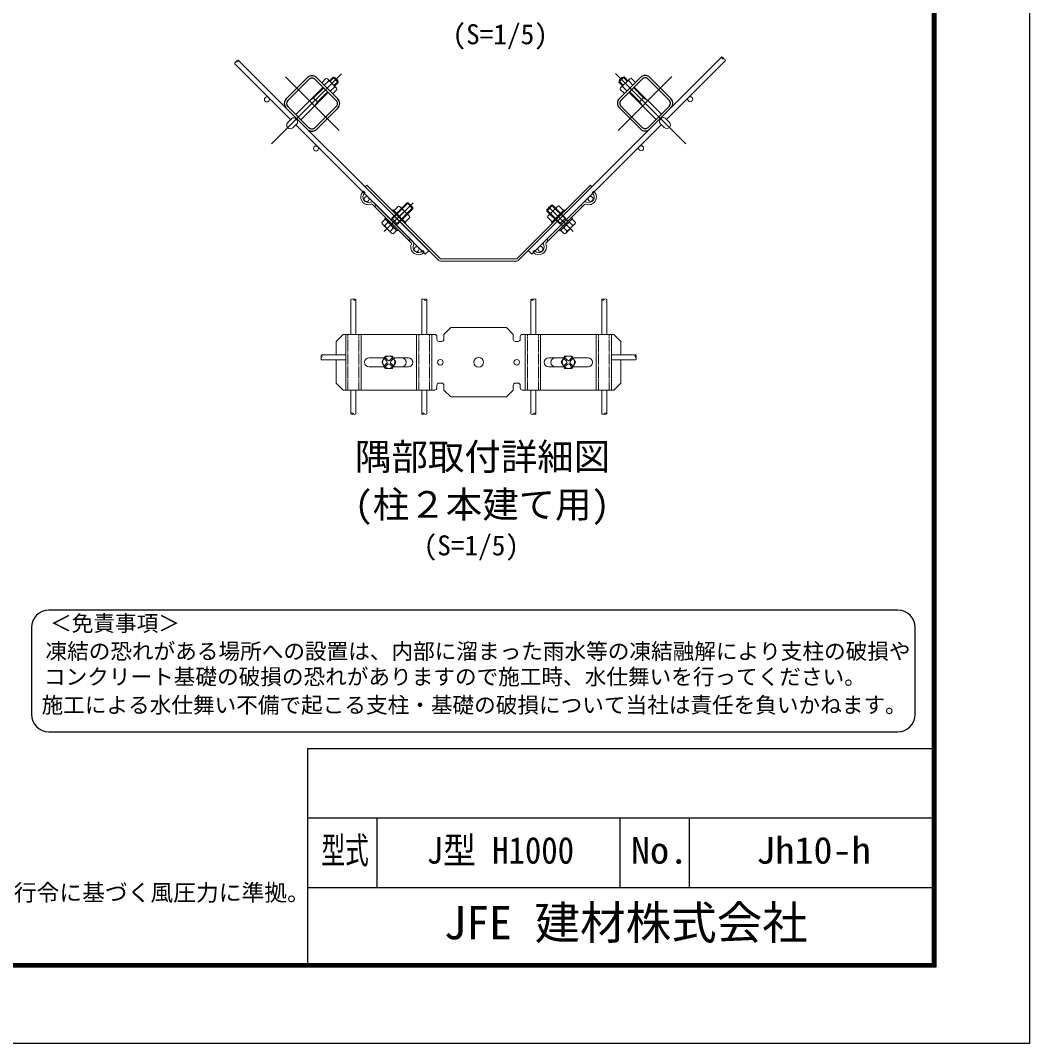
# Model space of a CAD drawing. Units: millimetres, scale not verified, with parts at other scales. Extents: x -4200 to 4200, y -2970 to 2970.
# Drawn here: x 1294 to 4200, y -2970 to -22 of the extents above; entities that cross this region are included whole.
import ezdxf
from ezdxf.enums import TextEntityAlignment as Align

# ---------------------------------------------------------------- set-up
doc = ezdxf.new("R2010")
doc.units = ezdxf.units.MM
doc.header["$LTSCALE"] = 10
doc.linetypes.add('USER1', pattern=[50.8, 31.75, -6.35, 6.35, -6.35])
doc.linetypes.add('USER2', pattern=[0.375, 0.25, -0.125])
for name, color, linetype, lineweight in [('0-0_D-TTL-TXT', 7, 'Continuous', 25), ('0-4_D-STR3', 3, 'Continuous', 13), ('0-5_D-BMK', 2, 'USER1', 13), ('0-6_D-STR1', 1, 'Continuous', 25), ('0-7_D-STR2', 7, 'Continuous', 13), ('0-C_D-TTL', 7, 'Continuous', 25)]:
    doc.layers.add(name, color=color, linetype=linetype, lineweight=lineweight)
doc.styles.add('ＭＳ ゴシック', font='')
doc.styles.get('ＭＳ ゴシック').set_extended_font_data('MS Gothic')

msp = doc.modelspace()

# ---------------------------------------------------------------- linework, layer by layer
at = {"layer": '0-0_D-TTL-TXT', "color": 2}
for p, q in [((3821.17, -1721.5), (1375.62, -1721.5)), ((1325.62, -1771.5), (1325.62, -2021.5)), ((3871.17, -2021.5), (3871.17, -1771.5)), ((1375.62, -2071.5), (3821.17, -2071.5))]:
    msp.add_line(p, q, dxfattribs=at)
for centre, start, end in [((1375.62, -1771.5), 90, 180), ((3821.17, -1771.5), 0, 90), ((1375.62, -2021.5), 180, 270), ((3821.17, -2021.5), 270, 0)]:
    msp.add_arc(centre, 50, start, end, dxfattribs=at)
at = {"layer": '0-4_D-STR3'}
for p, q in [((2173.5, -189.79), (2161.46, -201.83)), ((2161.46, -201.83), (2193.36, -233.73)), ((2180.97, -197.25), (2168.93, -209.29)), ((2177.85, -190.95), (2173.5, -189.79)), ((2177.85, -190.95), (2204.24, -217.34)), ((2179.8, -192.9), (2180.97, -197.25)), ((2185.32, -198.42), (2180.97, -197.25)), ((2183.69, -196.79), (2194.49, -185.99)), ((2185.39, -198.49), (2197.39, -186.48)), ((2209.2, -200.7), (2194.49, -185.99)), ((2196.7, -209.8), (2208.7, -197.8)), ((2198.4, -211.5), (2209.2, -200.7)), ((3017.57, -199.9), (3032.28, -185.19)), ((3028.37, -210.7), (3017.57, -199.9)), ((3030.07, -209), (3018.07, -197)), ((3048.92, -190.15), (3022.53, -216.54)), ((3041.39, -197.69), (3029.38, -185.68)), ((3043.08, -195.99), (3032.28, -185.19)), ((3065.31, -201.03), (3033.41, -232.93)), ((3041.46, -197.62), (3045.81, -196.45)), ((3046.97, -192.1), (3045.81, -196.45)), ((3045.81, -196.45), (3057.85, -208.49)), ((3048.92, -190.15), (3053.27, -188.99)), ((3053.27, -188.99), (3065.31, -201.03)), ((2086.9, -293.58), (2165.53, -214.95)), ((2101.61, -308.29), (2180.24, -229.66)), ((2149.41, -257.09), (2178.54, -227.96)), ((2197.94, -214.22), (2185.9, -226.26)), ((2205.4, -221.69), (2193.36, -233.73)), ((2196.77, -209.87), (2197.94, -214.22)), ((2202.29, -215.39), (2197.94, -214.22)), ((2204.24, -217.34), (2205.4, -221.69)), ((3022.53, -216.54), (3021.37, -220.89)), ((3021.37, -220.89), (3033.41, -232.93)), ((3024.49, -214.59), (3028.84, -213.42)), ((3030, -209.07), (3028.84, -213.42)), ((3028.84, -213.42), (3040.88, -225.46)), ((3125.16, -307.49), (3046.53, -228.86)), ((3088.68, -244.98), (3059.54, -215.85)), ((3139.87, -292.78), (3061.24, -214.15)), ((2138.1, -245.78), (2126.22, -254.26)), ((2136.4, -244.08), (2151.11, -258.79)), ((2149.41, -257.09), (2140.92, -268.97)), ((3090.37, -243.28), (3075.67, -257.99)), ((3077.36, -256.29), (3085.85, -268.17)), ((3088.68, -244.98), (3100.56, -253.46)), ((2076.22, -304.26), (2063.71, -316.77)), ((2090.93, -318.96), (2078.42, -331.48)), ((3135.84, -318.16), (3148.36, -330.68)), ((3150.55, -303.46), (3163.06, -315.97)), ((2291.25, -497.14), (2286.72, -501.66)), ((2291.25, -497.14), (2501.51, -707.4)), ((2725.26, -707.4), (2935.51, -497.14)), ((2935.51, -497.14), (2940.04, -501.66)), ((2280.36, -515.66), (2281.77, -514.25)), ((2286.3, -518.77), (2281.77, -514.25)), ((2284.88, -520.19), (2286.3, -518.77)), ((2286.72, -501.66), (2496.98, -711.92)), ((2729.78, -711.92), (2940.04, -501.66)), ((2940.47, -518.77), (2944.99, -514.25)), ((2941.88, -520.19), (2940.47, -518.77)), ((2946.41, -515.66), (2944.99, -514.25)), ((2419.16, -663.52), (2307.86, -552.22)), ((2423.69, -658.99), (2312.39, -547.69)), ((2314.3, -558.65), (2318.82, -554.13)), ((2341.69, -630.5), (2424.64, -547.55)), ((2360.39, -598.22), (2410.87, -547.74)), ((2363.07, -592.15), (2407.47, -547.74)), ((2382.44, -557.22), (2369.15, -570.51)), ((2412.65, -584.59), (2387.55, -559.5)), ((2424.44, -564.71), (2407.47, -547.74)), ((2803.08, -658.99), (2914.37, -547.69)), ((2807.6, -663.52), (2918.9, -552.22)), ((2809.79, -571.38), (2826.76, -554.41)), ((2809.79, -567.99), (2823.37, -554.41)), ((2865.51, -610.13), (2814.44, -559.06)), ((2814.52, -584.19), (2839.62, -559.09)), ((2870.04, -601.08), (2823.37, -554.41)), ((2823.37, -554.41), (2826.76, -554.41)), ((2864.1, -591.75), (2826.76, -554.41)), ((2844.72, -556.81), (2858.02, -570.11)), ((2880.5, -590.62), (2915.86, -555.26)), ((2912.46, -558.65), (2907.94, -554.13)), ((2339.61, -575.49), (2326.04, -561.91)), ((2361.65, -610.54), (2400.12, -572.07)), ((2364.76, -570.65), (2367.03, -568.39)), ((2403.8, -605.16), (2367.03, -568.39)), ((2373.97, -611.8), (2424.44, -561.32)), ((2390.57, -565.35), (2377.28, -578.64)), ((2380.04, -609.12), (2424.44, -564.71)), ((2406.84, -581.61), (2393.54, -594.91)), ((2424.44, -564.71), (2424.44, -561.32)), ((2853.2, -611.39), (2809.79, -567.99)), ((2809.79, -571.38), (2809.79, -567.99)), ((2847.13, -608.72), (2809.79, -571.38)), ((2812.2, -589.34), (2825.49, -602.63)), ((2885.48, -630.1), (2816.67, -561.29)), ((2820.33, -581.21), (2833.62, -594.5)), ((2823.37, -604.76), (2860.14, -567.99)), ((2825.63, -607.02), (2862.4, -570.25)), ((2836.59, -564.95), (2849.89, -578.24)), ((2862.4, -570.25), (2860.14, -567.99)), ((2334.92, -604.74), (2343.41, -596.25)), ((2362.73, -635.37), (2337.23, -609.87)), ((2343.06, -612.87), (2351.54, -604.38)), ((2343.41, -593.42), (2346.24, -590.59)), ((2378.77, -628.78), (2343.41, -593.42)), ((2361.37, -597.24), (2363.07, -592.15)), ((2380.04, -609.12), (2363.07, -592.15)), ((2374.95, -610.82), (2380.04, -609.12)), ((2401.53, -607.42), (2403.8, -605.16)), ((2414.97, -589.75), (2401.68, -603.04)), ((2825.63, -607.02), (2823.37, -604.76)), ((2847.13, -608.72), (2864.1, -591.75)), ((2852.22, -610.41), (2847.13, -608.72)), ((2848.4, -628.37), (2883.76, -593.02)), ((2856.46, -614.66), (2853.2, -611.39)), ((2864.44, -634.96), (2889.94, -609.46)), ((2884.11, -612.46), (2875.63, -603.98)), ((2883.76, -593.02), (2880.93, -590.19)), ((2892.24, -604.33), (2883.76, -595.85)), ((2359.32, -629.13), (2367.81, -620.65)), ((2367.45, -637.26), (2375.94, -628.78)), ((2378.77, -628.78), (2381.59, -625.95)), ((2848.4, -628.37), (2845.57, -625.55)), ((2859.72, -636.86), (2851.23, -628.37)), ((2867.85, -628.73), (2859.36, -620.24)), ((2412.73, -657.08), (2417.25, -652.56)), ((2814.04, -657.08), (2809.51, -652.56)), ((2451.19, -686.5), (2452.61, -685.08)), ((2452.61, -685.08), (2457.13, -689.61)), ((2455.72, -691.02), (2457.13, -689.61)), ((2774.15, -685.08), (2769.63, -689.61)), ((2771.04, -691.02), (2769.63, -689.61)), ((2775.57, -686.5), (2774.15, -685.08)), ((2506.03, -709.27), (2720.73, -709.27)), ((2506.03, -715.67), (2720.73, -715.67)), ((2533.38, -907.09), (2513.38, -927.09)), ((2533.38, -907.09), (2693.38, -907.09)), ((2693.38, -907.09), (2713.38, -927.09)), ((2223.38, -927.09), (2203.38, -947.09)), ((2487.38, -927.09), (2223.38, -927.09)), ((2230.75, -1087.09), (2230.75, -927.09)), ((2274.75, -1087.09), (2274.75, -927.09)), ((2434.75, -1087.09), (2434.75, -927.09)), ((2478.75, -1087.09), (2478.75, -927.09)), ((2493.38, -941.09), (2493.38, -933.09)), ((2513.38, -941.09), (2513.38, -927.09)), ((2713.38, -941.09), (2713.38, -927.09)), ((2733.38, -941.09), (2733.38, -933.09)), ((2739.38, -927.09), (3003.38, -927.09)), ((2748.01, -1087.09), (2748.01, -927.09)), ((2792.01, -1087.09), (2792.01, -927.09)), ((2952.01, -1087.09), (2952.01, -927.09)), ((2996.01, -1087.09), (2996.01, -927.09)), ((3003.38, -927.09), (3023.38, -947.09)), ((2203.38, -947.09), (2203.38, -985.89)), ((2499.38, -947.09), (2507.38, -947.09)), ((2727.38, -947.09), (2719.38, -947.09)), ((3023.38, -947.09), (3023.38, -985.89)), ((2203.38, -1000.29), (2203.38, -1067.09)), ((2341.9, -994.09), (2298.15, -994.09)), ((2344.59, -989.44), (2334.39, -1007.09)), ((2343.47, -998.61), (2349.12, -1004.26)), ((2344.59, -989.44), (2364.97, -989.44)), ((2346.29, -995.78), (2351.95, -1001.44)), ((2363.26, -995.78), (2357.61, -1001.44)), ((2366.09, -998.61), (2360.44, -1004.26)), ((2364.97, -989.44), (2375.17, -1007.09)), ((2411.35, -994.09), (2367.66, -994.09)), ((2815.41, -994.09), (2859.1, -994.09)), ((2861.79, -989.44), (2851.59, -1007.09)), ((2860.67, -998.61), (2866.33, -1004.26)), ((2882.18, -989.44), (2861.79, -989.44)), ((2863.5, -995.78), (2869.15, -1001.44)), ((2880.47, -995.78), (2874.81, -1001.44)), ((2883.3, -998.61), (2877.64, -1004.26)), ((2882.18, -989.44), (2892.37, -1007.09)), ((2884.86, -994.09), (2928.61, -994.09)), ((3023.38, -1000.29), (3023.38, -1067.09)), ((2341.9, -1020.09), (2298.15, -1020.09)), ((2344.59, -1024.75), (2334.39, -1007.09)), ((2343.47, -1015.58), (2349.12, -1009.92)), ((2344.59, -1024.75), (2364.97, -1024.75)), ((2346.29, -1018.41), (2351.95, -1012.75)), ((2363.27, -1018.41), (2357.61, -1012.75)), ((2366.09, -1015.58), (2360.44, -1009.92)), ((2364.97, -1024.75), (2375.17, -1007.09)), ((2411.35, -1020.09), (2367.66, -1020.09)), ((2815.41, -1020.09), (2859.1, -1020.09)), ((2861.79, -1024.75), (2851.59, -1007.09)), ((2860.67, -1015.58), (2866.33, -1009.92)), ((2882.18, -1024.75), (2861.79, -1024.75)), ((2863.5, -1018.41), (2869.15, -1012.75)), ((2880.47, -1018.41), (2874.81, -1012.75)), ((2883.3, -1015.58), (2877.64, -1009.92)), ((2882.18, -1024.75), (2892.37, -1007.09)), ((2884.86, -1020.09), (2928.61, -1020.09)), ((2223.38, -1087.09), (2203.38, -1067.09)), ((2223.38, -1087.09), (2487.38, -1087.09)), ((2493.38, -1073.09), (2493.38, -1081.09)), ((2499.38, -1067.09), (2507.38, -1067.09)), ((2513.38, -1073.09), (2513.38, -1087.09)), ((2533.38, -1107.09), (2513.38, -1087.09)), ((2693.38, -1107.09), (2713.38, -1087.09)), ((2713.38, -1073.09), (2713.38, -1087.09)), ((2727.38, -1067.09), (2719.38, -1067.09)), ((2733.38, -1073.09), (2733.38, -1081.09)), ((3003.38, -1087.09), (2739.38, -1087.09)), ((3023.38, -1067.09), (3003.38, -1087.09)), ((2693.38, -1107.09), (2533.38, -1107.09))]:
    msp.add_line(p, q, dxfattribs=at)
at = {"layer": '0-4_D-STR3', "linetype": 'USER2'}
for p, q in [((2237.15, -1087.09), (2237.15, -927.09)), ((2268.35, -1087.09), (2268.35, -927.09)), ((2441.15, -1087.09), (2441.15, -927.09)), ((2472.35, -1087.09), (2472.35, -927.09)), ((2754.41, -1087.09), (2754.41, -927.09)), ((2785.61, -1087.09), (2785.61, -927.09)), ((2958.41, -1087.09), (2958.41, -927.09)), ((2989.61, -1087.09), (2989.61, -927.09))]:
    msp.add_line(p, q, dxfattribs=at)
at = {"layer": '0-4_D-STR3'}
for points in [[(2138.1, -245.78), (2167.23, -216.65), (2138.1, -245.78)], [(3048.23, -227.16), (3077.36, -256.29), (3048.23, -227.16)], [(2424.44, -561.32), (2410.87, -547.74), (2407.47, -547.74)], [(2852.22, -610.41), (2865.8, -596.84), (2864.1, -591.75)]]:
    msp.add_lwpolyline(points, dxfattribs=at)
for centre, radius in [((2354.78, -1007.09), 17.66), ((2503.38, -1007.09), 8), ((2613.38, -1007.09), 14), ((2723.38, -1007.09), 8), ((2871.98, -1007.09), 17.66)]:
    msp.add_circle(centre, radius, dxfattribs=at)
for centre, radius, start, end in [((2193.25, -201.94), 16, 4.4584, 85.5416), ((3033.52, -201.14), 16, 94.4584, 175.5416), ((2071.06, -324.13), 10.4, 135, 315), ((3155.71, -323.33), 10.4, 225, 45), ((2295.91, -531.22), 22, 135, 292.60731), ((2295.91, -531.22), 15.6, 135, 292.60731), ((2930.85, -531.22), 22, 247.39269, 45), ((2930.85, -531.22), 15.6, 247.39269, 45), ((2305.6, -554.48), 9.6, 45, 112.60731), ((2305.6, -554.48), 3.2, 45, 112.60731), ((2381.42, -566.37), 9.21, 6.37498, 83.62502), ((2845.75, -565.97), 9.21, 96.37498, 173.62502), ((2921.16, -554.48), 9.6, 67.39269, 135), ((2921.16, -554.48), 3.2, 67.39269, 135), ((2376.03, -596.15), 34.06, 25.26839, 64.73161), ((2405.8, -590.78), 9.22, 6.43449, 83.56551), ((2821.36, -590.37), 9.22, 96.43449, 173.56551), ((2851.13, -595.75), 34.06, 115.26839, 154.73161), ((2344.09, -603.71), 9.22, 186.40651, 263.59349), ((2373.86, -598.33), 34.06, 205.26839, 244.73161), ((2342.39, -605.41), 9.21, 6.37498, 83.62502), ((2337, -635.19), 34.06, 25.26839, 64.73161), ((2890.16, -634.78), 34.06, 115.26839, 154.73161), ((2853.31, -597.92), 34.06, 295.26839, 334.73161), ((2884.78, -605), 9.21, 96.37498, 173.62502), ((2883.08, -603.3), 9.22, 276.40651, 353.59349), ((2368.32, -628.26), 9.04, 185.51779, 264.48221), ((2366.77, -629.81), 9.22, 6.43449, 83.56551), ((2860.4, -629.41), 9.22, 96.43449, 173.56551), ((2858.85, -627.86), 9.04, 275.51779, 354.48221), ((2440.16, -675.47), 22, 157.39269, 315), ((2416.9, -665.78), 3.2, 337.39269, 45), ((2416.9, -665.78), 9.6, 337.39269, 45), ((2440.16, -675.47), 15.6, 157.39269, 315), ((2786.6, -675.47), 22, 225, 22.60731), ((2786.6, -675.47), 15.6, 225, 22.60731), ((2809.86, -665.78), 9.6, 135, 202.60731), ((2809.86, -665.78), 3.2, 135, 202.60731), ((2506.03, -702.87), 12.8, 225, 270), ((2506.03, -702.87), 6.4, 225, 270), ((2720.73, -702.87), 6.4, 270, 315), ((2720.73, -702.87), 12.8, 270, 315), ((2487.38, -933.09), 6, 0, 90), ((2499.38, -941.09), 6, 180, 270), ((2507.38, -941.09), 6, 270, 0), ((2719.38, -941.09), 6, 180, 270), ((2727.38, -941.09), 6, 270, 0), ((2739.38, -933.09), 6, 90, 180), ((2298.15, -1007.09), 13, 90, 270), ((2344.88, -997.19), 2, 45, 225), ((2354.78, -998.61), 4, 225.00001, 314.99999), ((2364.68, -997.19), 2, 315.00048, 135.00047), ((2391.98, -1007.09), 13, 270, 90), ((2411.35, -1007.09), 13, 270, 90), ((2815.41, -1007.09), 13, 90, 270), ((2834.78, -1007.09), 13, 90, 270), ((2862.08, -997.19), 2, 44.99953, 224.99952), ((2871.98, -998.61), 4, 225.00001, 314.99999), ((2881.88, -997.19), 2, 315, 135), ((2928.61, -1007.09), 13, 270, 90), ((2344.88, -1016.99), 2, 135.00001, 314.99999), ((2346.29, -1007.09), 4, 314.99999, 45), ((2354.78, -1015.58), 4, 45, 135), ((2363.27, -1007.09), 4, 135, 225.00001), ((2364.68, -1016.99), 2, 225.00002, 45), ((2862.08, -1016.99), 2, 135, 314.99998), ((2863.5, -1007.09), 4, 314.99999, 45), ((2871.98, -1015.58), 4, 45, 135), ((2880.47, -1007.09), 4, 135, 225.00001), ((2881.88, -1016.99), 2, 225.00001, 44.99999), ((2487.38, -1081.09), 6, 270, 0), ((2499.38, -1073.09), 6, 90, 180), ((2507.38, -1073.09), 6, 0, 90), ((2719.38, -1073.09), 6, 90, 180), ((2727.38, -1073.09), 6, 0, 90), ((2739.38, -1081.09), 6, 180, 270)]:
    msp.add_arc(centre, radius, start, end, dxfattribs=at)
for centre, major_axis, start_param, end_param in [((2083.54, -311.65), (-7.35, 7.35), 3.1415927, 6.2831853), ((3143.24, -310.85), (7.35, 7.35), 0, 3.1415927)]:
    msp.add_ellipse(centre, major_axis=major_axis, ratio=0.649974, start_param=start_param, end_param=end_param, dxfattribs=at)
at = {"layer": '0-5_D-BMK'}
for p, q in [((2016.89, -378.3), (2218.79, -176.4)), ((3209.88, -377.5), (3007.99, -175.6)), ((2057.03, -185.08), (2211.78, -339.83)), ((3169.74, -184.28), (3014.99, -339.03))]:
    msp.add_line(p, q, dxfattribs=at)
at = {"layer": '0-6_D-STR1'}
for p, q in [((2059.46, -248.04), (2119.99, -187.51)), ((2063.99, -252.57), (2124.52, -192.04)), ((2203.15, -252.57), (2142.62, -192.04)), ((2207.67, -248.04), (2147.15, -187.51)), ((3019.1, -247.24), (3079.63, -186.71)), ((3023.62, -251.77), (3084.15, -191.24)), ((3162.78, -251.77), (3102.25, -191.24)), ((3167.31, -247.24), (3106.78, -186.71)), ((2059.33, -275.06), (2120.13, -335.86)), ((2063.9, -270.58), (2124.61, -331.29)), ((2142.62, -331.2), (2203.15, -270.67)), ((2147.15, -335.72), (2207.67, -275.2)), ((3079.63, -334.92), (3019.1, -274.4)), ((3084.15, -330.4), (3023.62, -269.87)), ((3162.87, -269.78), (3102.17, -330.49)), ((3167.44, -274.26), (3106.65, -335.06))]:
    msp.add_line(p, q, dxfattribs=at)
for centre, radius, start, end in [((2133.57, -201.09), 19.2, 45, 135.00001), ((2133.57, -201.09), 12.8, 45, 135.00001), ((3093.2, -200.29), 19.2, 44.99999, 135), ((3093.2, -200.29), 12.8, 44.99999, 135), ((2073.04, -261.62), 19.2, 135.00001, 225), ((2073.04, -261.62), 12.8, 135.00001, 225), ((2194.1, -261.62), 12.8, 315.00001, 45.00002), ((2194.1, -261.62), 19.2, 315.00001, 45.00002), ((3032.67, -260.82), 19.2, 134.99998, 224.99999), ((3032.67, -260.82), 12.8, 134.99998, 224.99999), ((3153.73, -260.82), 12.8, 315, 44.99999), ((3153.73, -260.82), 19.2, 315, 44.99999), ((2133.57, -322.15), 19.2, 225, 315.00001), ((2133.57, -322.15), 12.8, 225, 315.00001), ((3093.2, -321.35), 19.2, 224.99999, 315), ((3093.2, -321.35), 12.8, 224.99999, 315)]:
    msp.add_arc(centre, radius, start, end, dxfattribs=at)
at = {"layer": '0-7_D-STR2'}
for p, q in [((2072.19, -308.29), (1910.86, -146.95)), ((2082.38, -298.11), (1921.04, -136.77)), ((2756.62, -685.08), (3314.02, -127.68)), ((3154.58, -307.49), (3324.21, -137.86)), ((2459.97, -696.07), (2086.9, -323)), ((2272.96, -488.69), (2097.08, -312.81)), ((2766.8, -695.27), (3139.87, -322.2)), ((2272.96, -488.69), (2470.15, -685.88)), ((2459.97, -696.07), (2470.15, -685.88)), ((2756.62, -685.08), (2766.8, -695.27)), ((2245.58, -927.09), (2245.58, -826.44)), ((2259.98, -927.09), (2259.98, -826.44)), ((2449.58, -927.09), (2449.58, -826.44)), ((2463.98, -927.09), (2463.98, -826.44)), ((2764.18, -927.09), (2764.18, -826.44)), ((2778.58, -927.09), (2778.58, -826.44)), ((2968.18, -927.09), (2968.18, -826.44)), ((2982.58, -927.09), (2982.58, -826.44)), ((2229.38, -985.89), (2160.94, -985.89)), ((2229.38, -1000.29), (2160.94, -1000.29)), ((2996.01, -985.89), (3065.82, -985.89)), ((2996.01, -1000.29), (3065.82, -1000.29)), ((2245.58, -1087.09), (2245.58, -1155.54)), ((2259.98, -1087.09), (2259.98, -1155.54)), ((2449.58, -1087.09), (2449.58, -1155.54)), ((2463.98, -1087.09), (2463.98, -1155.54)), ((2764.18, -1087.09), (2764.18, -1155.54)), ((2778.58, -1087.09), (2778.58, -1155.54)), ((2968.18, -1087.09), (2968.18, -1155.54)), ((2982.58, -1087.09), (2982.58, -1155.54))]:
    msp.add_line(p, q, dxfattribs=at)
for centre in [(2003.75, -250.02), (3223.03, -249.22), (2145.17, -391.44), (3081.61, -390.64), (2290.83, -537.11), (2935.94, -536.31), (2435.08, -681.36), (2791.69, -680.56)]:
    msp.add_circle(centre, 7.2, dxfattribs=at)
for centre, start, end in [((1915.29, -146.29), 81.54543, 188.45457), ((1920.38, -141.2), 81.54543, 188.45457), ((1916.61, -137.43), 261.54543, 8.45457), ((3318.46, -128.34), 171.54543, 278.45457), ((3314.68, -132.11), 351.54543, 98.45457), ((3319.77, -137.2), 351.54543, 98.45457), ((2249.18, -829.11), 36.54543, 143.45457), ((2256.38, -829.11), 36.54543, 143.45457), ((2453.18, -829.11), 36.54543, 143.45457), ((2460.38, -829.11), 36.54543, 143.45457), ((2767.78, -829.11), 36.54543, 143.45457), ((2774.98, -829.11), 36.54543, 143.45457), ((2971.78, -829.11), 36.54543, 143.45457), ((2978.98, -829.11), 36.54543, 143.45457), ((2256.38, -823.77), 216.54543, 323.45457), ((2460.38, -823.77), 216.54543, 323.45457), ((2767.78, -823.77), 216.54543, 323.45457), ((2971.78, -823.77), 216.54543, 323.45457), ((2163.61, -989.49), 126.54543, 233.45457), ((2163.61, -996.69), 126.54543, 233.45457), ((2158.27, -989.49), 306.54543, 53.45457), ((3068.49, -989.49), 126.54543, 233.45457), ((3063.15, -989.49), 306.54543, 53.45457), ((3063.15, -996.69), 306.54543, 53.45457), ((2249.18, -1158.2), 36.54543, 143.45457), ((2249.18, -1152.87), 216.54543, 323.45457), ((2256.38, -1152.87), 216.54543, 323.45457), ((2453.18, -1158.2), 36.54543, 143.45457), ((2453.18, -1152.87), 216.54543, 323.45457), ((2460.38, -1152.87), 216.54543, 323.45457), ((2767.78, -1152.87), 216.54543, 323.45457), ((2774.98, -1158.2), 36.54543, 143.45457), ((2774.98, -1152.87), 216.54543, 323.45457), ((2971.78, -1152.87), 216.54543, 323.45457), ((2978.98, -1158.2), 36.54543, 143.45457), ((2978.98, -1152.87), 216.54543, 323.45457)]:
    msp.add_arc(centre, 4.48, start, end, dxfattribs=at)
at = {"layer": '0-C_D-TTL'}
for p, q in [((2120.32, -2119.77), (2120.32, -2739.77)), ((2120.32, -2119.77), (3920.32, -2119.77)), ((2120.32, -2319.77), (3920.32, -2319.77)), ((2320.32, -2319.77), (2320.32, -2519.77)), ((3020.32, -2319.77), (3020.32, -2519.77)), ((3220.32, -2319.77), (3220.32, -2519.77)), ((2120.32, -2519.77), (3920.32, -2519.77))]:
    msp.add_line(p, q, dxfattribs=at)
at = {"layer": '0-C_D-TTL', "color": 2}
msp.add_lwpolyline([(-4199.68, 2970.23), (4200.32, 2970.23), (4200.32, -2969.77), (-4199.68, -2969.77)], close=True, dxfattribs=at)
at = {"layer": '0-C_D-TTL'}
for points in [[(-3929.68, 2750.23), (3930.32, 2750.23), (3930.32, -2749.77), (-3929.68, -2749.77)], [(-3927.18, 2747.73), (3927.82, 2747.73), (3927.82, -2747.27), (-3927.18, -2747.27)], [(-3924.68, 2745.23), (3925.32, 2745.23), (3925.32, -2744.77), (-3924.68, -2744.77)], [(-3922.18, 2742.73), (3922.82, 2742.73), (3922.82, -2742.27), (-3922.18, -2742.27)], [(-3919.68, 2740.23), (3920.32, 2740.23), (3920.32, -2739.77), (-3919.68, -2739.77)]]:
    msp.add_lwpolyline(points, close=True, dxfattribs=at)

# ---------------------------------------------------------------- texts
at = {"layer": '0-0_D-TTL-TXT', "style": 'ＭＳ ゴシック'}
for s, height, p in [('(S=1/5)', 57.7, (2538.21, -108.33)), ('隅部取付詳細図', 76.98, (2257.4, -1340.59)), ('(柱２本建て用)', 76.98, (2256.36, -1478.32)), ('(S=1/5)', 57.7, (2455.06, -1580.89)), ('＜免責事項＞ \u3000\u3000', 45.67, (1379.33, -1795.68)), ('凍結の恐れがある場所への設置は、内部に溜まった雨水等の凍結融解により支柱の破損や', 45.67, (1365.81, -1876.18)), ('コンクリート基礎の破損の恐れがありますので施工時、水仕舞いを行ってください。', 45.67, (1361.69, -1949.6)), ('施工による水仕舞い不備で起こる支柱・基礎の破損について当社は責任を負いかねます。 ', 45.67, (1354.7, -2031.09)), ('（設計条件）風荷重：昭和57年改正 建築基準法・同施行令に基づく風圧力に準拠。', 48.09, (-332.13, -2573.38)), ('JFE 建材株式会社', 96.19, (2512.7, -2698.28))]:
    msp.add_text(s, height=height, dxfattribs=at).set_placement(p, align=Align.BOTTOM_LEFT)
for s, height, width, p in [('型式', 76.97, 0.65, (2160.59, -2474.58)), ('J型 H1000', 76.98, 0.9, (2463.92, -2474.58)), ('No.', 76.98, 1.05, (3052.32, -2474.58)), ('Jh10-h', 76.98, 1.05, (3412.99, -2474.58))]:
    msp.add_text(s, height=height, dxfattribs=dict(at, width=width)).set_placement(p, align=Align.BOTTOM_LEFT)

doc.saveas('drawing.dxf')
